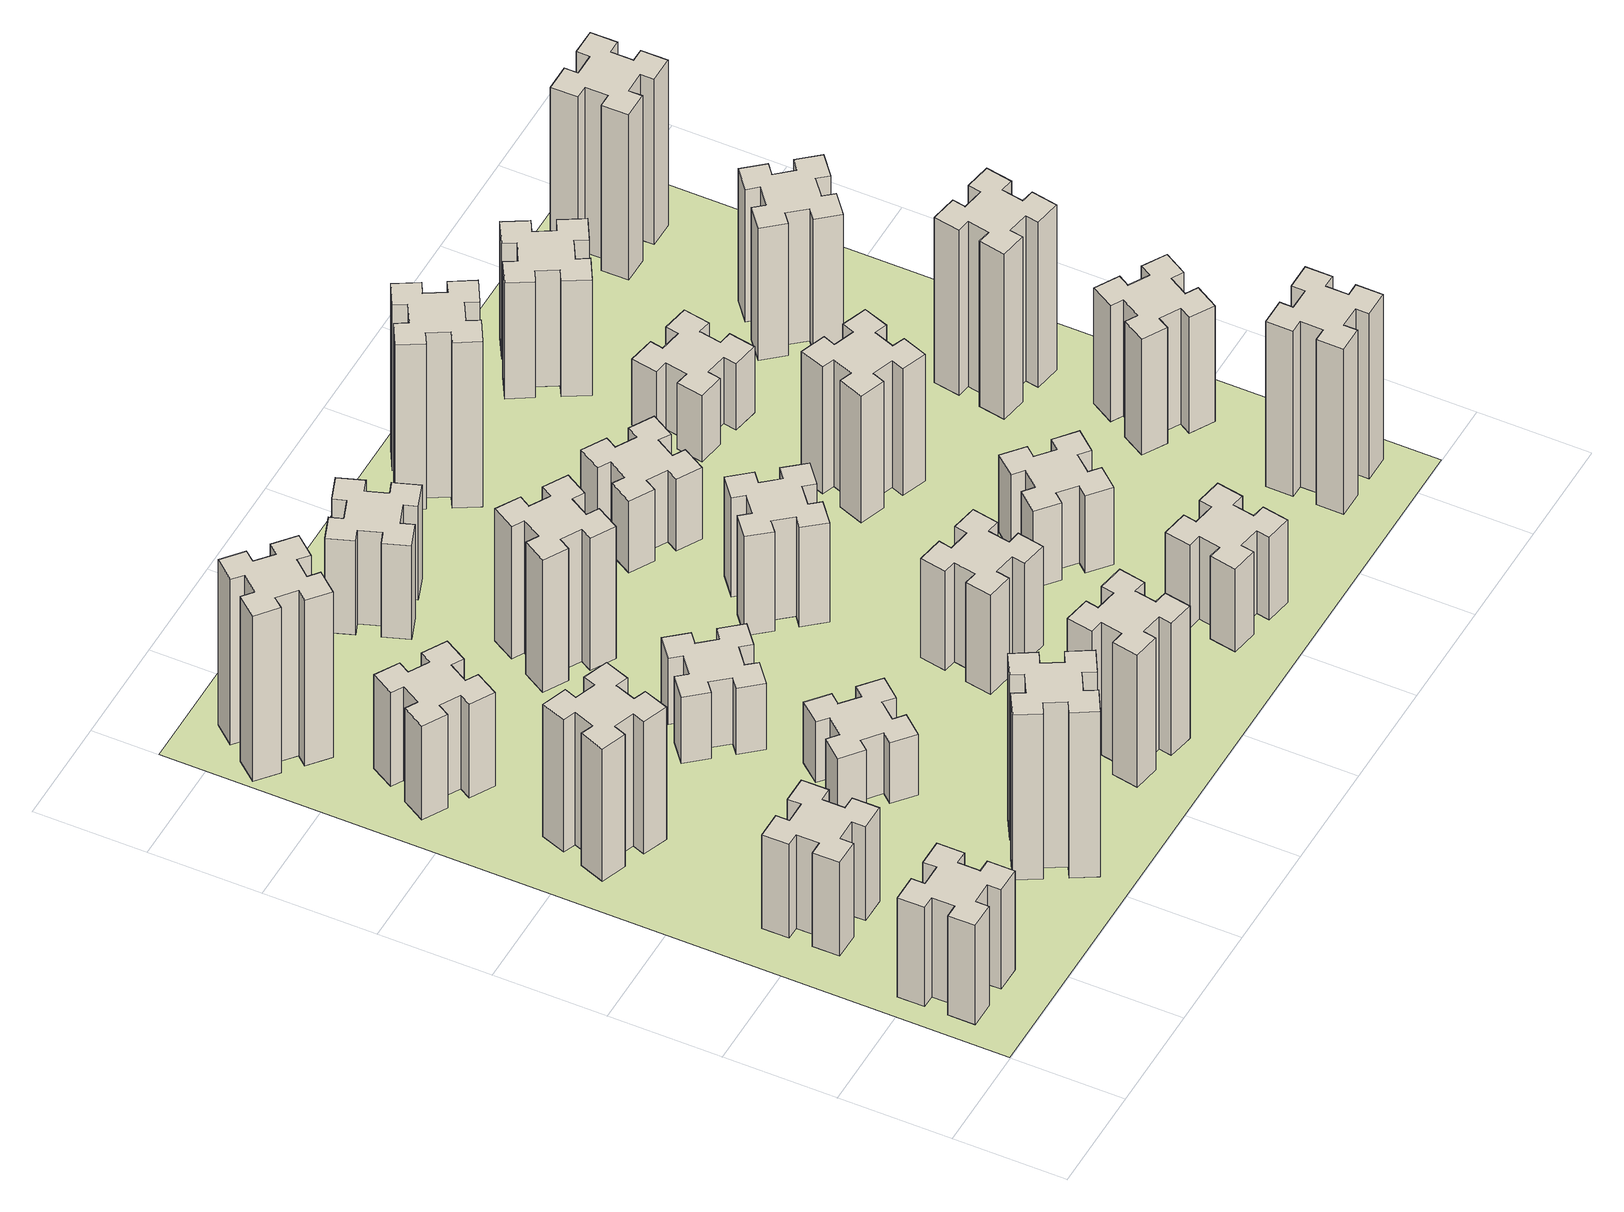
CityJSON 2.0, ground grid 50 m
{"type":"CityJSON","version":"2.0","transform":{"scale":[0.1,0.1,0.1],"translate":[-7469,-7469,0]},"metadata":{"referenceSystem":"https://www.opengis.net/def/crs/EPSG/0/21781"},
"CityObjects":{
"building1":{"type":"Building","attributes":{"class":"1000","function":"1000","usage":"1000","yearOfConstruction":2016,"roofType":"1000","measuredHeight":54,"storeysAboveGround":30,"storeysBelowGround":0},"geometry":[{"type":"Solid","lod":"1","boundaries":[[[[0,1,2,3,4,5,6,7,8,9,10,11,12,13,14,15,16,17,18,19]],[[17,16,20,21]],[[16,15,22,20]],[[15,14,23,22]],[[14,13,24,23]],[[13,12,25,24]],[[12,11,26,25]],[[11,10,27,26]],[[10,9,28,27]],[[9,8,29,28]],[[8,7,30,29]],[[7,6,31,30]],[[6,5,32,31]],[[5,4,33,32]],[[4,3,34,33]],[[3,2,35,34]],[[2,1,36,35]],[[1,0,37,36]],[[0,19,38,37]],[[19,18,39,38]],[[18,17,21,39]],[[24,25,26,27,28,29,30,31,32,33,34,35,36,37,38,39,21,20,22,23]]]]}]},
"building2":{"type":"Building","attributes":{"class":"1000","function":"1000","usage":"1000","yearOfConstruction":2016,"roofType":"1000","measuredHeight":51,"storeysAboveGround":30,"storeysBelowGround":0},"geometry":[{"type":"Solid","lod":"1","boundaries":[[[[40,41,42,43,44,45,46,47,48,49,50,51,52,53,54,55,56,57,58,59]],[[57,56,60,61]],[[56,55,62,60]],[[55,54,63,62]],[[54,53,64,63]],[[53,52,65,64]],[[52,51,66,65]],[[51,50,67,66]],[[50,49,68,67]],[[49,48,69,68]],[[48,47,70,69]],[[47,46,71,70]],[[46,45,72,71]],[[45,44,73,72]],[[44,43,74,73]],[[43,42,75,74]],[[42,41,76,75]],[[41,40,77,76]],[[40,59,78,77]],[[59,58,79,78]],[[58,57,61,79]],[[64,65,66,67,68,69,70,71,72,73,74,75,76,77,78,79,61,60,62,63]]]]}]},
"building3":{"type":"Building","attributes":{"class":"1000","function":"1000","usage":"1000","yearOfConstruction":2016,"roofType":"1000","measuredHeight":72,"storeysAboveGround":30,"storeysBelowGround":0},"geometry":[{"type":"Solid","lod":"1","boundaries":[[[[80,81,82,83,84,85,86,87,88,89,90,91,92,93,94,95,96,97,98,99]],[[97,96,100,101]],[[96,95,102,100]],[[95,94,103,102]],[[94,93,104,103]],[[93,92,105,104]],[[92,91,106,105]],[[91,90,107,106]],[[90,89,108,107]],[[89,88,109,108]],[[88,87,110,109]],[[87,86,111,110]],[[86,85,112,111]],[[85,84,113,112]],[[84,83,114,113]],[[83,82,115,114]],[[82,81,116,115]],[[81,80,117,116]],[[80,99,118,117]],[[99,98,119,118]],[[98,97,101,119]],[[104,105,106,107,108,109,110,111,112,113,114,115,116,117,118,119,101,100,102,103]]]]}]},
"building4":{"type":"Building","attributes":{"class":"1000","function":"1000","usage":"1000","yearOfConstruction":2016,"roofType":"1000","measuredHeight":51,"storeysAboveGround":30,"storeysBelowGround":0},"geometry":[{"type":"Solid","lod":"1","boundaries":[[[[120,121,122,123,124,125,126,127,128,129,130,131,132,133,134,135,136,137,138,139]],[[137,136,140,141]],[[136,135,142,140]],[[135,134,143,142]],[[134,133,144,143]],[[133,132,145,144]],[[132,131,146,145]],[[131,130,147,146]],[[130,129,148,147]],[[129,128,149,148]],[[128,127,150,149]],[[127,126,151,150]],[[126,125,152,151]],[[125,124,153,152]],[[124,123,154,153]],[[123,122,155,154]],[[122,121,156,155]],[[121,120,157,156]],[[120,139,158,157]],[[139,138,159,158]],[[138,137,141,159]],[[144,145,146,147,148,149,150,151,152,153,154,155,156,157,158,159,141,140,142,143]]]]}]},
"building5":{"type":"Building","attributes":{"class":"1000","function":"1000","usage":"1000","yearOfConstruction":2016,"roofType":"1000","measuredHeight":90,"storeysAboveGround":30,"storeysBelowGround":0},"geometry":[{"type":"Solid","lod":"1","boundaries":[[[[160,161,162,163,164,165,166,167,168,169,170,171,172,173,174,175,176,177,178,179]],[[177,176,180,181]],[[176,175,182,180]],[[175,174,183,182]],[[174,173,184,183]],[[173,172,185,184]],[[172,171,186,185]],[[171,170,187,186]],[[170,169,188,187]],[[169,168,189,188]],[[168,167,190,189]],[[167,166,191,190]],[[166,165,192,191]],[[165,164,193,192]],[[164,163,194,193]],[[163,162,195,194]],[[162,161,196,195]],[[161,160,197,196]],[[160,179,198,197]],[[179,178,199,198]],[[178,177,181,199]],[[184,185,186,187,188,189,190,191,192,193,194,195,196,197,198,199,181,180,182,183]]]]}]},
"building6":{"type":"Building","attributes":{"class":"1000","function":"1000","usage":"1000","yearOfConstruction":2016,"roofType":"1000","measuredHeight":90,"storeysAboveGround":30,"storeysBelowGround":0},"geometry":[{"type":"Solid","lod":"1","boundaries":[[[[200,201,202,203,204,205,206,207,208,209,210,211,212,213,214,215,216,217,218,219]],[[217,216,220,221]],[[216,215,222,220]],[[215,214,223,222]],[[214,213,224,223]],[[213,212,225,224]],[[212,211,226,225]],[[211,210,227,226]],[[210,209,228,227]],[[209,208,229,228]],[[208,207,230,229]],[[207,206,231,230]],[[206,205,232,231]],[[205,204,233,232]],[[204,203,234,233]],[[203,202,235,234]],[[202,201,236,235]],[[201,200,237,236]],[[200,219,238,237]],[[219,218,239,238]],[[218,217,221,239]],[[224,225,226,227,228,229,230,231,232,233,234,235,236,237,238,239,221,220,222,223]]]]}]},
"building7":{"type":"Building","attributes":{"class":"1000","function":"1000","usage":"1000","yearOfConstruction":2016,"roofType":"1000","measuredHeight":33,"storeysAboveGround":30,"storeysBelowGround":0},"geometry":[{"type":"Solid","lod":"1","boundaries":[[[[240,241,242,243,244,245,246,247,248,249,250,251,252,253,254,255,256,257,258,259]],[[257,256,260,261]],[[256,255,262,260]],[[255,254,263,262]],[[254,253,264,263]],[[253,252,265,264]],[[252,251,266,265]],[[251,250,267,266]],[[250,249,268,267]],[[249,248,269,268]],[[248,247,270,269]],[[247,246,271,270]],[[246,245,272,271]],[[245,244,273,272]],[[244,243,274,273]],[[243,242,275,274]],[[242,241,276,275]],[[241,240,277,276]],[[240,259,278,277]],[[259,258,279,278]],[[258,257,261,279]],[[264,265,266,267,268,269,270,271,272,273,274,275,276,277,278,279,261,260,262,263]]]]}]},
"building8":{"type":"Building","attributes":{"class":"1000","function":"1000","usage":"1000","yearOfConstruction":2016,"roofType":"1000","measuredHeight":36,"storeysAboveGround":30,"storeysBelowGround":0},"geometry":[{"type":"Solid","lod":"1","boundaries":[[[[280,281,282,283,284,285,286,287,288,289,290,291,292,293,294,295,296,297,298,299]],[[297,296,300,301]],[[296,295,302,300]],[[295,294,303,302]],[[294,293,304,303]],[[293,292,305,304]],[[292,291,306,305]],[[291,290,307,306]],[[290,289,308,307]],[[289,288,309,308]],[[288,287,310,309]],[[287,286,311,310]],[[286,285,312,311]],[[285,284,313,312]],[[284,283,314,313]],[[283,282,315,314]],[[282,281,316,315]],[[281,280,317,316]],[[280,299,318,317]],[[299,298,319,318]],[[298,297,301,319]],[[304,305,306,307,308,309,310,311,312,313,314,315,316,317,318,319,301,300,302,303]]]]}]},
"building9":{"type":"Building","attributes":{"class":"1000","function":"1000","usage":"1000","yearOfConstruction":2016,"roofType":"1000","measuredHeight":72,"storeysAboveGround":30,"storeysBelowGround":0},"geometry":[{"type":"Solid","lod":"1","boundaries":[[[[320,321,322,323,324,325,326,327,328,329,330,331,332,333,334,335,336,337,338,339]],[[337,336,340,341]],[[336,335,342,340]],[[335,334,343,342]],[[334,333,344,343]],[[333,332,345,344]],[[332,331,346,345]],[[331,330,347,346]],[[330,329,348,347]],[[329,328,349,348]],[[328,327,350,349]],[[327,326,351,350]],[[326,325,352,351]],[[325,324,353,352]],[[324,323,354,353]],[[323,322,355,354]],[[322,321,356,355]],[[321,320,357,356]],[[320,339,358,357]],[[339,338,359,358]],[[338,337,341,359]],[[344,345,346,347,348,349,350,351,352,353,354,355,356,357,358,359,341,340,342,343]]]]}]},
"building10":{"type":"Building","attributes":{"class":"1000","function":"1000","usage":"1000","yearOfConstruction":2016,"roofType":"1000","measuredHeight":72,"storeysAboveGround":30,"storeysBelowGround":0},"geometry":[{"type":"Solid","lod":"1","boundaries":[[[[360,361,362,363,364,365,366,367,368,369,370,371,372,373,374,375,376,377,378,379]],[[377,376,380,381]],[[376,375,382,380]],[[375,374,383,382]],[[374,373,384,383]],[[373,372,385,384]],[[372,371,386,385]],[[371,370,387,386]],[[370,369,388,387]],[[369,368,389,388]],[[368,367,390,389]],[[367,366,391,390]],[[366,365,392,391]],[[365,364,393,392]],[[364,363,394,393]],[[363,362,395,394]],[[362,361,396,395]],[[361,360,397,396]],[[360,379,398,397]],[[379,378,399,398]],[[378,377,381,399]],[[384,385,386,387,388,389,390,391,392,393,394,395,396,397,398,399,381,380,382,383]]]]}]},
"building11":{"type":"Building","attributes":{"class":"1000","function":"1000","usage":"1000","yearOfConstruction":2016,"roofType":"1000","measuredHeight":51,"storeysAboveGround":30,"storeysBelowGround":0},"geometry":[{"type":"Solid","lod":"1","boundaries":[[[[400,401,402,403,404,405,406,407,408,409,410,411,412,413,414,415,416,417,418,419]],[[417,416,420,421]],[[416,415,422,420]],[[415,414,423,422]],[[414,413,424,423]],[[413,412,425,424]],[[412,411,426,425]],[[411,410,427,426]],[[410,409,428,427]],[[409,408,429,428]],[[408,407,430,429]],[[407,406,431,430]],[[406,405,432,431]],[[405,404,433,432]],[[404,403,434,433]],[[403,402,435,434]],[[402,401,436,435]],[[401,400,437,436]],[[400,419,438,437]],[[419,418,439,438]],[[418,417,421,439]],[[424,425,426,427,428,429,430,431,432,433,434,435,436,437,438,439,421,420,422,423]]]]}]},
"building12":{"type":"Building","attributes":{"class":"1000","function":"1000","usage":"1000","yearOfConstruction":2016,"roofType":"1000","measuredHeight":54,"storeysAboveGround":30,"storeysBelowGround":0},"geometry":[{"type":"Solid","lod":"1","boundaries":[[[[440,441,442,443,444,445,446,447,448,449,450,451,452,453,454,455,456,457,458,459]],[[457,456,460,461]],[[456,455,462,460]],[[455,454,463,462]],[[454,453,464,463]],[[453,452,465,464]],[[452,451,466,465]],[[451,450,467,466]],[[450,449,468,467]],[[449,448,469,468]],[[448,447,470,469]],[[447,446,471,470]],[[446,445,472,471]],[[445,444,473,472]],[[444,443,474,473]],[[443,442,475,474]],[[442,441,476,475]],[[441,440,477,476]],[[440,459,478,477]],[[459,458,479,478]],[[458,457,461,479]],[[464,465,466,467,468,469,470,471,472,473,474,475,476,477,478,479,461,460,462,463]]]]}]},
"building13":{"type":"Building","attributes":{"class":"1000","function":"1000","usage":"1000","yearOfConstruction":2016,"roofType":"1000","measuredHeight":54,"storeysAboveGround":30,"storeysBelowGround":0},"geometry":[{"type":"Solid","lod":"1","boundaries":[[[[480,481,482,483,484,485,486,487,488,489,490,491,492,493,494,495,496,497,498,499]],[[497,496,500,501]],[[496,495,502,500]],[[495,494,503,502]],[[494,493,504,503]],[[493,492,505,504]],[[492,491,506,505]],[[491,490,507,506]],[[490,489,508,507]],[[489,488,509,508]],[[488,487,510,509]],[[487,486,511,510]],[[486,485,512,511]],[[485,484,513,512]],[[484,483,514,513]],[[483,482,515,514]],[[482,481,516,515]],[[481,480,517,516]],[[480,499,518,517]],[[499,498,519,518]],[[498,497,501,519]],[[504,505,506,507,508,509,510,511,512,513,514,515,516,517,518,519,501,500,502,503]]]]}]},
"building14":{"type":"Building","attributes":{"class":"1000","function":"1000","usage":"1000","yearOfConstruction":2016,"roofType":"1000","measuredHeight":45,"storeysAboveGround":30,"storeysBelowGround":0},"geometry":[{"type":"Solid","lod":"1","boundaries":[[[[520,521,522,523,524,525,526,527,528,529,530,531,532,533,534,535,536,537,538,539]],[[537,536,540,541]],[[536,535,542,540]],[[535,534,543,542]],[[534,533,544,543]],[[533,532,545,544]],[[532,531,546,545]],[[531,530,547,546]],[[530,529,548,547]],[[529,528,549,548]],[[528,527,550,549]],[[527,526,551,550]],[[526,525,552,551]],[[525,524,553,552]],[[524,523,554,553]],[[523,522,555,554]],[[522,521,556,555]],[[521,520,557,556]],[[520,539,558,557]],[[539,538,559,558]],[[538,537,541,559]],[[544,545,546,547,548,549,550,551,552,553,554,555,556,557,558,559,541,540,542,543]]]]}]},
"building15":{"type":"Building","attributes":{"class":"1000","function":"1000","usage":"1000","yearOfConstruction":2016,"roofType":"1000","measuredHeight":39,"storeysAboveGround":30,"storeysBelowGround":0},"geometry":[{"type":"Solid","lod":"1","boundaries":[[[[560,561,562,563,564,565,566,567,568,569,570,571,572,573,574,575,576,577,578,579]],[[577,576,580,581]],[[576,575,582,580]],[[575,574,583,582]],[[574,573,584,583]],[[573,572,585,584]],[[572,571,586,585]],[[571,570,587,586]],[[570,569,588,587]],[[569,568,589,588]],[[568,567,590,589]],[[567,566,591,590]],[[566,565,592,591]],[[565,564,593,592]],[[564,563,594,593]],[[563,562,595,594]],[[562,561,596,595]],[[561,560,597,596]],[[560,579,598,597]],[[579,578,599,598]],[[578,577,581,599]],[[584,585,586,587,588,589,590,591,592,593,594,595,596,597,598,599,581,580,582,583]]]]}]},
"building16":{"type":"Building","attributes":{"class":"1000","function":"1000","usage":"1000","yearOfConstruction":2016,"roofType":"1000","measuredHeight":90,"storeysAboveGround":30,"storeysBelowGround":0},"geometry":[{"type":"Solid","lod":"1","boundaries":[[[[600,601,602,603,604,605,606,607,608,609,610,611,612,613,614,615,616,617,618,619]],[[617,616,620,621]],[[616,615,622,620]],[[615,614,623,622]],[[614,613,624,623]],[[613,612,625,624]],[[612,611,626,625]],[[611,610,627,626]],[[610,609,628,627]],[[609,608,629,628]],[[608,607,630,629]],[[607,606,631,630]],[[606,605,632,631]],[[605,604,633,632]],[[604,603,634,633]],[[603,602,635,634]],[[602,601,636,635]],[[601,600,637,636]],[[600,619,638,637]],[[619,618,639,638]],[[618,617,621,639]],[[624,625,626,627,628,629,630,631,632,633,634,635,636,637,638,639,621,620,622,623]]]]}]},
"building17":{"type":"Building","attributes":{"class":"1000","function":"1000","usage":"1000","yearOfConstruction":2016,"roofType":"1000","measuredHeight":42,"storeysAboveGround":30,"storeysBelowGround":0},"geometry":[{"type":"Solid","lod":"1","boundaries":[[[[640,641,642,643,644,645,646,647,648,649,650,651,652,653,654,655,656,657,658,659]],[[657,656,660,661]],[[656,655,662,660]],[[655,654,663,662]],[[654,653,664,663]],[[653,652,665,664]],[[652,651,666,665]],[[651,650,667,666]],[[650,649,668,667]],[[649,648,669,668]],[[648,647,670,669]],[[647,646,671,670]],[[646,645,672,671]],[[645,644,673,672]],[[644,643,674,673]],[[643,642,675,674]],[[642,641,676,675]],[[641,640,677,676]],[[640,659,678,677]],[[659,658,679,678]],[[658,657,661,679]],[[664,665,666,667,668,669,670,671,672,673,674,675,676,677,678,679,661,660,662,663]]]]}]},
"building18":{"type":"Building","attributes":{"class":"1000","function":"1000","usage":"1000","yearOfConstruction":2016,"roofType":"1000","measuredHeight":69,"storeysAboveGround":30,"storeysBelowGround":0},"geometry":[{"type":"Solid","lod":"1","boundaries":[[[[680,681,682,683,684,685,686,687,688,689,690,691,692,693,694,695,696,697,698,699]],[[697,696,700,701]],[[696,695,702,700]],[[695,694,703,702]],[[694,693,704,703]],[[693,692,705,704]],[[692,691,706,705]],[[691,690,707,706]],[[690,689,708,707]],[[689,688,709,708]],[[688,687,710,709]],[[687,686,711,710]],[[686,685,712,711]],[[685,684,713,712]],[[684,683,714,713]],[[683,682,715,714]],[[682,681,716,715]],[[681,680,717,716]],[[680,699,718,717]],[[699,698,719,718]],[[698,697,701,719]],[[704,705,706,707,708,709,710,711,712,713,714,715,716,717,718,719,701,700,702,703]]]]}]},
"building19":{"type":"Building","attributes":{"class":"1000","function":"1000","usage":"1000","yearOfConstruction":2016,"roofType":"1000","measuredHeight":36,"storeysAboveGround":30,"storeysBelowGround":0},"geometry":[{"type":"Solid","lod":"1","boundaries":[[[[720,721,722,723,724,725,726,727,728,729,730,731,732,733,734,735,736,737,738,739]],[[737,736,740,741]],[[736,735,742,740]],[[735,734,743,742]],[[734,733,744,743]],[[733,732,745,744]],[[732,731,746,745]],[[731,730,747,746]],[[730,729,748,747]],[[729,728,749,748]],[[728,727,750,749]],[[727,726,751,750]],[[726,725,752,751]],[[725,724,753,752]],[[724,723,754,753]],[[723,722,755,754]],[[722,721,756,755]],[[721,720,757,756]],[[720,739,758,757]],[[739,738,759,758]],[[738,737,741,759]],[[744,745,746,747,748,749,750,751,752,753,754,755,756,757,758,759,741,740,742,743]]]]}]},
"building20":{"type":"Building","attributes":{"class":"1000","function":"1000","usage":"1000","yearOfConstruction":2016,"roofType":"1000","measuredHeight":90,"storeysAboveGround":30,"storeysBelowGround":0},"geometry":[{"type":"Solid","lod":"1","boundaries":[[[[760,761,762,763,764,765,766,767,768,769,770,771,772,773,774,775,776,777,778,779]],[[777,776,780,781]],[[776,775,782,780]],[[775,774,783,782]],[[774,773,784,783]],[[773,772,785,784]],[[772,771,786,785]],[[771,770,787,786]],[[770,769,788,787]],[[769,768,789,788]],[[768,767,790,789]],[[767,766,791,790]],[[766,765,792,791]],[[765,764,793,792]],[[764,763,794,793]],[[763,762,795,794]],[[762,761,796,795]],[[761,760,797,796]],[[760,779,798,797]],[[779,778,799,798]],[[778,777,781,799]],[[784,785,786,787,788,789,790,791,792,793,794,795,796,797,798,799,781,780,782,783]]]]}]},
"building21":{"type":"Building","attributes":{"class":"1000","function":"1000","usage":"1000","yearOfConstruction":2016,"roofType":"1000","measuredHeight":63,"storeysAboveGround":30,"storeysBelowGround":0},"geometry":[{"type":"Solid","lod":"1","boundaries":[[[[800,801,802,803,804,805,806,807,808,809,810,811,812,813,814,815,816,817,818,819]],[[817,816,820,821]],[[816,815,822,820]],[[815,814,823,822]],[[814,813,824,823]],[[813,812,825,824]],[[812,811,826,825]],[[811,810,827,826]],[[810,809,828,827]],[[809,808,829,828]],[[808,807,830,829]],[[807,806,831,830]],[[806,805,832,831]],[[805,804,833,832]],[[804,803,834,833]],[[803,802,835,834]],[[802,801,836,835]],[[801,800,837,836]],[[800,819,838,837]],[[819,818,839,838]],[[818,817,821,839]],[[824,825,826,827,828,829,830,831,832,833,834,835,836,837,838,839,821,820,822,823]]]]}]},
"building22":{"type":"Building","attributes":{"class":"1000","function":"1000","usage":"1000","yearOfConstruction":2016,"roofType":"1000","measuredHeight":63,"storeysAboveGround":30,"storeysBelowGround":0},"geometry":[{"type":"Solid","lod":"1","boundaries":[[[[840,841,842,843,844,845,846,847,848,849,850,851,852,853,854,855,856,857,858,859]],[[857,856,860,861]],[[856,855,862,860]],[[855,854,863,862]],[[854,853,864,863]],[[853,852,865,864]],[[852,851,866,865]],[[851,850,867,866]],[[850,849,868,867]],[[849,848,869,868]],[[848,847,870,869]],[[847,846,871,870]],[[846,845,872,871]],[[845,844,873,872]],[[844,843,874,873]],[[843,842,875,874]],[[842,841,876,875]],[[841,840,877,876]],[[840,859,878,877]],[[859,858,879,878]],[[858,857,861,879]],[[864,865,866,867,868,869,870,871,872,873,874,875,876,877,878,879,861,860,862,863]]]]}]},
"building23":{"type":"Building","attributes":{"class":"1000","function":"1000","usage":"1000","yearOfConstruction":2016,"roofType":"1000","measuredHeight":90,"storeysAboveGround":30,"storeysBelowGround":0},"geometry":[{"type":"Solid","lod":"1","boundaries":[[[[880,881,882,883,884,885,886,887,888,889,890,891,892,893,894,895,896,897,898,899]],[[897,896,900,901]],[[896,895,902,900]],[[895,894,903,902]],[[894,893,904,903]],[[893,892,905,904]],[[892,891,906,905]],[[891,890,907,906]],[[890,889,908,907]],[[889,888,909,908]],[[888,887,910,909]],[[887,886,911,910]],[[886,885,912,911]],[[885,884,913,912]],[[884,883,914,913]],[[883,882,915,914]],[[882,881,916,915]],[[881,880,917,916]],[[880,899,918,917]],[[899,898,919,918]],[[898,897,901,919]],[[904,905,906,907,908,909,910,911,912,913,914,915,916,917,918,919,901,900,902,903]]]]}]},
"building24":{"type":"Building","attributes":{"class":"1000","function":"1000","usage":"1000","yearOfConstruction":2016,"roofType":"1000","measuredHeight":72,"storeysAboveGround":30,"storeysBelowGround":0},"geometry":[{"type":"Solid","lod":"1","boundaries":[[[[920,921,922,923,924,925,926,927,928,929,930,931,932,933,934,935,936,937,938,939]],[[937,936,940,941]],[[936,935,942,940]],[[935,934,943,942]],[[934,933,944,943]],[[933,932,945,944]],[[932,931,946,945]],[[931,930,947,946]],[[930,929,948,947]],[[929,928,949,948]],[[928,927,950,949]],[[927,926,951,950]],[[926,925,952,951]],[[925,924,953,952]],[[924,923,954,953]],[[923,922,955,954]],[[922,921,956,955]],[[921,920,957,956]],[[920,939,958,957]],[[939,938,959,958]],[[938,937,941,959]],[[944,945,946,947,948,949,950,951,952,953,954,955,956,957,958,959,941,940,942,943]]]]}]},
"building25":{"type":"Building","attributes":{"class":"1000","function":"1000","usage":"1000","yearOfConstruction":2016,"roofType":"1000","measuredHeight":90,"storeysAboveGround":30,"storeysBelowGround":0},"geometry":[{"type":"Solid","lod":"1","boundaries":[[[[960,961,962,963,964,965,966,967,968,969,970,971,972,973,974,975,976,977,978,979]],[[977,976,980,981]],[[976,975,982,980]],[[975,974,983,982]],[[974,973,984,983]],[[973,972,985,984]],[[972,971,986,985]],[[971,970,987,986]],[[970,969,988,987]],[[969,968,989,988]],[[968,967,990,989]],[[967,966,991,990]],[[966,965,992,991]],[[965,964,993,992]],[[964,963,994,993]],[[963,962,995,994]],[[962,961,996,995]],[[961,960,997,996]],[[960,979,998,997]],[[979,978,999,998]],[[978,977,981,999]],[[984,985,986,987,988,989,990,991,992,993,994,995,996,997,998,999,981,980,982,983]]]]}]},
"landuse1":{"type":"LandUse","attributes":{"name":"plot1","function":"1010"},"geometry":[{"type":"MultiSurface","lod":"1","boundaries":[[[1000,1001,1002,1003]]]}]}
},
"vertices":[
[165,425,0],[165,325,0],[105,325,0],[105,205,0],[225,205,0],[225,265,0],[325,265,0],[325,205,0],[445,205,0],[445,325,0],[385,325,0],[385,425,0],[445,425,0],[445,545,0],[325,545,0],[325,485,0],[225,485,0],[225,545,0],[105,545,0],[105,425,0],[225,485,540],[225,545,540],[325,485,540],[325,545,540],[445,545,540],[445,425,540],[385,425,540],[385,325,540],[445,325,540],[445,205,540],[325,205,540],[325,265,540],[225,265,540],[225,205,540],[105,205,540],[105,325,540],[165,325,540],[165,425,540],[105,425,540],[105,545,540],
[265,1065,0],[265,965,0],[205,965,0],[205,845,0],[325,845,0],[325,905,0],[425,905,0],[425,845,0],[545,845,0],[545,965,0],[485,965,0],[485,1065,0],[545,1065,0],[545,1185,0],[425,1185,0],[425,1125,0],[325,1125,0],[325,1185,0],[205,1185,0],[205,1065,0],[325,1125,510],[325,1185,510],[425,1125,510],[425,1185,510],[545,1185,510],[545,1065,510],[485,1065,510],[485,965,510],[545,965,510],[545,845,510],[425,845,510],[425,905,510],[325,905,510],[325,845,510],[205,845,510],[205,965,510],[265,965,510],[265,1065,510],[205,1065,510],[205,1185,510],
[291,1869,0],[385,1835,0],[364,1779,0],[477,1737,0],[518,1850,0],[462,1871,0],[496,1965,0],[552,1944,0],[593,2057,0],[480,2098,0],[460,2042,0],[366,2076,0],[387,2132,0],[274,2173,0],[233,2060,0],[289,2040,0],[255,1946,0],[199,1967,0],[157,1854,0],[270,1813,0],[255,1946,720],[199,1967,720],[289,2040,720],[233,2060,720],[274,2173,720],[387,2132,720],[366,2076,720],[460,2042,720],[480,2098,720],[593,2057,720],[552,1944,720],[496,1965,720],[462,1871,720],[518,1850,720],[477,1737,720],[364,1779,720],[385,1835,720],[291,1869,720],[270,1813,720],[157,1854,720],
[446,2597,0],[496,2684,0],[548,2654,0],[608,2758,0],[504,2818,0],[474,2766,0],[387,2816,0],[417,2868,0],[313,2928,0],[253,2824,0],[305,2794,0],[255,2707,0],[203,2737,0],[143,2633,0],[247,2573,0],[277,2625,0],[364,2575,0],[334,2523,0],[438,2463,0],[498,2567,0],[364,2575,510],[334,2523,510],[277,2625,510],[247,2573,510],[143,2633,510],[203,2737,510],[255,2707,510],[305,2794,510],[253,2824,510],[313,2928,510],[417,2868,510],[387,2816,510],[474,2766,510],[504,2818,510],[608,2758,510],[548,2654,510],[496,2684,510],[446,2597,510],[498,2567,510],[438,2463,510],
[1127,255,0],[1214,305,0],[1244,253,0],[1348,313,0],[1288,417,0],[1236,387,0],[1186,474,0],[1238,504,0],[1178,608,0],[1074,548,0],[1104,496,0],[1017,446,0],[987,498,0],[883,438,0],[943,334,0],[995,364,0],[1045,277,0],[993,247,0],[1053,143,0],[1157,203,0],[1045,277,900],[993,247,900],[995,364,900],[943,334,900],[883,438,900],[987,498,900],[1017,446,900],[1104,496,900],[1074,548,900],[1178,608,900],[1238,504,900],[1186,474,900],[1236,387,900],[1288,417,900],[1348,313,900],[1244,253,900],[1214,305,900],[1127,255,900],[1157,203,900],[1053,143,900],
[384,3387,0],[308,3452,0],[346,3498,0],[254,3575,0],[177,3483,0],[223,3444,0],[159,3368,0],[113,3406,0],[36,3314,0],[128,3237,0],[166,3283,0],[243,3219,0],[204,3173,0],[296,3096,0],[373,3188,0],[327,3226,0],[392,3303,0],[438,3264,0],[515,3356,0],[423,3433,0],[392,3303,900],[438,3264,900],[327,3226,900],[373,3188,900],[296,3096,900],[204,3173,900],[243,3219,900],[166,3283,900],[128,3237,900],[36,3314,900],[113,3406,900],[159,3368,900],[223,3444,900],[177,3483,900],[254,3575,900],[346,3498,900],[308,3452,900],[384,3387,900],[423,3433,900],[515,3356,900],
[1224,1267,0],[1148,1332,0],[1186,1378,0],[1094,1455,0],[1017,1363,0],[1063,1324,0],[999,1248,0],[953,1286,0],[876,1194,0],[968,1117,0],[1006,1163,0],[1083,1099,0],[1044,1053,0],[1136,976,0],[1213,1068,0],[1167,1106,0],[1232,1183,0],[1278,1144,0],[1355,1236,0],[1263,1313,0],[1232,1183,330],[1278,1144,330],[1167,1106,330],[1213,1068,330],[1136,976,330],[1044,1053,330],[1083,1099,330],[1006,1163,330],[968,1117,330],[876,1194,330],[953,1286,330],[999,1248,330],[1063,1324,330],[1017,1363,330],[1094,1455,330],[1186,1378,330],[1148,1332,330],[1224,1267,330],[1263,1313,330],[1355,1236,330],
[1083,1972,0],[1006,1907,0],[968,1953,0],[876,1876,0],[953,1784,0],[999,1823,0],[1063,1746,0],[1017,1708,0],[1094,1616,0],[1186,1693,0],[1148,1739,0],[1224,1803,0],[1263,1757,0],[1355,1834,0],[1278,1926,0],[1232,1888,0],[1167,1964,0],[1213,2003,0],[1136,2095,0],[1044,2018,0],[1167,1964,360],[1213,2003,360],[1232,1888,360],[1278,1926,360],[1355,1834,360],[1263,1757,360],[1224,1803,360],[1148,1739,360],[1186,1693,360],[1094,1616,360],[1017,1708,360],[1063,1746,360],[999,1823,360],[953,1784,360],[876,1876,360],[968,1953,360],[1006,1907,360],[1083,1972,360],[1044,2018,360],[1136,2095,360],
[1855,307,0],[1872,405,0],[1931,395,0],[1952,513,0],[1834,534,0],[1824,475,0],[1725,492,0],[1736,551,0],[1617,572,0],[1597,454,0],[1656,444,0],[1638,345,0],[1579,356,0],[1558,237,0],[1677,217,0],[1687,276,0],[1785,258,0],[1775,199,0],[1893,178,0],[1914,297,0],[1785,258,720],[1775,199,720],[1687,276,720],[1677,217,720],[1558,237,720],[1579,356,720],[1638,345,720],[1656,444,720],[1597,454,720],[1617,572,720],[1736,551,720],[1725,492,720],[1824,475,720],[1834,534,720],[1952,513,720],[1931,395,720],[1872,405,720],[1855,307,720],[1914,297,720],[1893,178,720],
[1314,2666,0],[1227,2716,0],[1257,2768,0],[1153,2828,0],[1093,2724,0],[1145,2694,0],[1095,2607,0],[1043,2637,0],[983,2533,0],[1087,2473,0],[1117,2525,0],[1204,2475,0],[1174,2423,0],[1278,2363,0],[1338,2467,0],[1286,2497,0],[1336,2584,0],[1388,2554,0],[1448,2658,0],[1344,2718,0],[1336,2584,720],[1388,2554,720],[1286,2497,720],[1338,2467,720],[1278,2363,720],[1174,2423,720],[1204,2475,720],[1117,2525,720],[1087,2473,720],[983,2533,720],[1043,2637,720],[1095,2607,720],[1145,2694,720],[1093,2724,720],[1153,2828,720],[1257,2768,720],[1227,2716,720],[1314,2666,720],[1344,2718,720],[1448,2658,720],
[1125,3456,0],[1031,3422,0],[1010,3478,0],[897,3437,0],[939,3324,0],[995,3345,0],[1029,3251,0],[973,3230,0],[1014,3117,0],[1127,3159,0],[1106,3215,0],[1200,3249,0],[1220,3193,0],[1333,3234,0],[1292,3347,0],[1236,3326,0],[1202,3420,0],[1258,3440,0],[1217,3553,0],[1104,3512,0],[1202,3420,510],[1258,3440,510],[1236,3326,510],[1292,3347,510],[1333,3234,510],[1220,3193,510],[1200,3249,510],[1106,3215,510],[1127,3159,510],[1014,3117,510],[973,3230,510],[1029,3251,510],[995,3345,510],[939,3324,510],[897,3437,510],[1010,3478,510],[1031,3422,510],[1125,3456,510],[1104,3512,510],[1217,3553,510],
[2055,1047,0],[2072,1145,0],[2131,1135,0],[2152,1253,0],[2034,1274,0],[2024,1215,0],[1925,1232,0],[1936,1291,0],[1817,1312,0],[1797,1194,0],[1856,1184,0],[1838,1085,0],[1779,1096,0],[1758,977,0],[1877,957,0],[1887,1016,0],[1985,998,0],[1975,939,0],[2093,918,0],[2114,1037,0],[1985,998,540],[1975,939,540],[1887,1016,540],[1877,957,540],[1758,977,540],[1779,1096,540],[1838,1085,540],[1856,1184,540],[1797,1194,540],[1817,1312,540],[1936,1291,540],[1925,1232,540],[2024,1215,540],[2034,1274,540],[2152,1253,540],[2131,1135,540],[2072,1145,540],[2055,1047,540],[2114,1037,540],[2093,918,540],
[1972,1988,0],[1907,2064,0],[1953,2103,0],[1876,2195,0],[1784,2118,0],[1823,2072,0],[1746,2007,0],[1708,2053,0],[1616,1976,0],[1693,1884,0],[1739,1923,0],[1803,1846,0],[1757,1808,0],[1834,1716,0],[1926,1793,0],[1888,1839,0],[1964,1903,0],[2003,1857,0],[2095,1934,0],[2018,2026,0],[1964,1903,540],[2003,1857,540],[1888,1839,540],[1926,1793,540],[1834,1716,540],[1757,1808,540],[1803,1846,540],[1739,1923,540],[1693,1884,540],[1616,1976,540],[1708,2053,540],[1746,2007,540],[1823,2072,540],[1784,2118,540],[1876,2195,540],[1953,2103,540],[1907,2064,540],[1972,1988,540],[2018,2026,540],[2095,1934,540],
[2496,444,0],[2478,345,0],[2419,356,0],[2398,237,0],[2517,217,0],[2527,276,0],[2625,258,0],[2615,199,0],[2733,178,0],[2754,297,0],[2695,307,0],[2712,405,0],[2771,395,0],[2792,513,0],[2674,534,0],[2664,475,0],[2565,492,0],[2576,551,0],[2457,572,0],[2437,454,0],[2565,492,450],[2576,551,450],[2664,475,450],[2674,534,450],[2792,513,450],[2771,395,450],[2712,405,450],[2695,307,450],[2754,297,450],[2733,178,450],[2615,199,450],[2625,258,450],[2527,276,450],[2517,217,450],[2398,237,450],[2419,356,450],[2478,345,450],[2496,444,450],[2437,454,450],[2457,572,450],
[2026,2497,0],[2076,2584,0],[2128,2554,0],[2188,2658,0],[2084,2718,0],[2054,2666,0],[1967,2716,0],[1997,2768,0],[1893,2828,0],[1833,2724,0],[1885,2694,0],[1835,2607,0],[1783,2637,0],[1723,2533,0],[1827,2473,0],[1857,2525,0],[1944,2475,0],[1914,2423,0],[2018,2363,0],[2078,2467,0],[1944,2475,390],[1914,2423,390],[1857,2525,390],[1827,2473,390],[1723,2533,390],[1783,2637,390],[1835,2607,390],[1885,2694,390],[1833,2724,390],[1893,2828,390],[1997,2768,390],[1967,2716,390],[2054,2666,390],[2084,2718,390],[2188,2658,390],[2128,2554,390],[2076,2584,390],[2026,2497,390],[2078,2467,390],[2018,2363,390],
[1844,3556,0],[1757,3506,0],[1727,3558,0],[1623,3498,0],[1683,3394,0],[1735,3424,0],[1785,3337,0],[1733,3307,0],[1793,3203,0],[1897,3263,0],[1867,3315,0],[1954,3365,0],[1984,3313,0],[2088,3373,0],[2028,3477,0],[1976,3447,0],[1926,3534,0],[1978,3564,0],[1918,3668,0],[1814,3608,0],[1926,3534,900],[1978,3564,900],[1976,3447,900],[2028,3477,900],[2088,3373,900],[1984,3313,900],[1954,3365,900],[1867,3315,900],[1897,3263,900],[1793,3203,900],[1733,3307,900],[1785,3337,900],[1735,3424,900],[1683,3394,900],[1623,3498,900],[1727,3558,900],[1757,3506,900],[1844,3556,900],[1814,3608,900],[1918,3668,900],
[2647,1006,0],[2712,1083,0],[2758,1044,0],[2835,1136,0],[2743,1213,0],[2704,1167,0],[2628,1232,0],[2666,1278,0],[2574,1355,0],[2497,1263,0],[2543,1224,0],[2479,1148,0],[2433,1186,0],[2356,1094,0],[2448,1017,0],[2486,1063,0],[2563,999,0],[2524,953,0],[2616,876,0],[2693,968,0],[2563,999,420],[2524,953,420],[2486,1063,420],[2448,1017,420],[2356,1094,420],[2433,1186,420],[2479,1148,420],[2543,1224,420],[2497,1263,420],[2574,1355,420],[2666,1278,420],[2628,1232,420],[2704,1167,420],[2743,1213,420],[2835,1136,420],[2758,1044,420],[2712,1083,420],[2647,1006,420],[2693,968,420],[2616,876,420],
[2682,1871,0],[2716,1965,0],[2772,1944,0],[2813,2057,0],[2700,2098,0],[2680,2042,0],[2586,2076,0],[2607,2132,0],[2494,2173,0],[2453,2060,0],[2509,2040,0],[2475,1946,0],[2419,1967,0],[2377,1854,0],[2490,1813,0],[2511,1869,0],[2605,1835,0],[2584,1779,0],[2697,1737,0],[2738,1850,0],[2605,1835,690],[2584,1779,690],[2511,1869,690],[2490,1813,690],[2377,1854,690],[2419,1967,690],[2475,1946,690],[2509,2040,690],[2453,2060,690],[2494,2173,690],[2607,2132,690],[2586,2076,690],[2680,2042,690],[2700,2098,690],[2813,2057,690],[2772,1944,690],[2716,1965,690],[2682,1871,690],[2738,1850,690],[2697,1737,690],
[2664,2795,0],[2565,2812,0],[2576,2871,0],[2457,2892,0],[2437,2774,0],[2496,2764,0],[2478,2665,0],[2419,2676,0],[2398,2557,0],[2517,2537,0],[2527,2596,0],[2625,2578,0],[2615,2519,0],[2733,2498,0],[2754,2617,0],[2695,2627,0],[2712,2725,0],[2771,2715,0],[2792,2833,0],[2674,2854,0],[2712,2725,360],[2771,2715,360],[2695,2627,360],[2754,2617,360],[2733,2498,360],[2615,2519,360],[2625,2578,360],[2527,2596,360],[2517,2537,360],[2398,2557,360],[2419,2676,360],[2478,2665,360],[2496,2764,360],[2437,2774,360],[2457,2892,360],[2576,2871,360],[2565,2812,360],[2664,2795,360],[2674,2854,360],[2792,2833,360],
[3325,425,0],[3325,325,0],[3265,325,0],[3265,205,0],[3385,205,0],[3385,265,0],[3485,265,0],[3485,205,0],[3605,205,0],[3605,325,0],[3545,325,0],[3545,425,0],[3605,425,0],[3605,545,0],[3485,545,0],[3485,485,0],[3385,485,0],[3385,545,0],[3265,545,0],[3265,425,0],[3385,485,900],[3385,545,900],[3485,485,900],[3485,545,900],[3605,545,900],[3605,425,900],[3545,425,900],[3545,325,900],[3605,325,900],[3605,205,900],[3485,205,900],[3485,265,900],[3385,265,900],[3385,205,900],[3265,205,900],[3265,325,900],[3325,325,900],[3325,425,900],[3265,425,900],[3265,545,900],
[2716,3347,0],[2666,3434,0],[2718,3464,0],[2658,3568,0],[2554,3508,0],[2584,3456,0],[2497,3406,0],[2467,3458,0],[2363,3398,0],[2423,3294,0],[2475,3324,0],[2525,3237,0],[2473,3207,0],[2533,3103,0],[2637,3163,0],[2607,3215,0],[2694,3265,0],[2724,3213,0],[2828,3273,0],[2768,3377,0],[2694,3265,630],[2724,3213,630],[2607,3215,630],[2637,3163,630],[2533,3103,630],[2473,3207,630],[2525,3237,630],[2475,3324,630],[2423,3294,630],[2363,3398,630],[2467,3458,630],[2497,3406,630],[2584,3456,630],[2554,3508,630],[2658,3568,630],[2718,3464,630],[2666,3434,630],[2716,3347,630],[2768,3377,630],[2828,3273,630],
[3506,1017,0],[3556,1104,0],[3608,1074,0],[3668,1178,0],[3564,1238,0],[3534,1186,0],[3447,1236,0],[3477,1288,0],[3373,1348,0],[3313,1244,0],[3365,1214,0],[3315,1127,0],[3263,1157,0],[3203,1053,0],[3307,993,0],[3337,1045,0],[3424,995,0],[3394,943,0],[3498,883,0],[3558,987,0],[3424,995,630],[3394,943,630],[3337,1045,630],[3307,993,630],[3203,1053,630],[3263,1157,630],[3315,1127,630],[3365,1214,630],[3313,1244,630],[3373,1348,630],[3477,1288,630],[3447,1236,630],[3534,1186,630],[3564,1238,630],[3668,1178,630],[3608,1074,630],[3556,1104,630],[3506,1017,630],[3558,987,630],[3498,883,630],
[3267,1656,0],[3365,1638,0],[3355,1579,0],[3473,1558,0],[3494,1677,0],[3435,1687,0],[3452,1785,0],[3511,1775,0],[3532,1893,0],[3414,1914,0],[3404,1855,0],[3305,1872,0],[3316,1931,0],[3197,1952,0],[3177,1834,0],[3236,1824,0],[3218,1725,0],[3159,1736,0],[3138,1617,0],[3257,1597,0],[3218,1725,900],[3159,1736,900],[3236,1824,900],[3177,1834,900],[3197,1952,900],[3316,1931,900],[3305,1872,900],[3404,1855,900],[3414,1914,900],[3532,1893,900],[3511,1775,900],[3452,1785,900],[3435,1687,900],[3494,1677,900],[3473,1558,900],[3355,1579,900],[3365,1638,900],[3267,1656,900],[3257,1597,900],[3138,1617,900],
[3119,2563,0],[3183,2486,0],[3137,2448,0],[3214,2356,0],[3306,2433,0],[3268,2479,0],[3344,2543,0],[3383,2497,0],[3475,2574,0],[3398,2666,0],[3352,2628,0],[3287,2704,0],[3333,2743,0],[3256,2835,0],[3164,2758,0],[3203,2712,0],[3126,2647,0],[3088,2693,0],[2996,2616,0],[3073,2524,0],[3126,2647,720],[3088,2693,720],[3203,2712,720],[3164,2758,720],[3256,2835,720],[3333,2743,720],[3287,2704,720],[3352,2628,720],[3398,2666,720],[3475,2574,720],[3383,2497,720],[3344,2543,720],[3268,2479,720],[3306,2433,720],[3214,2356,720],[3137,2448,720],[3183,2486,720],[3119,2563,720],[3073,2524,720],[2996,2616,720],
[3285,3325,0],[3385,3325,0],[3385,3265,0],[3505,3265,0],[3505,3385,0],[3445,3385,0],[3445,3485,0],[3505,3485,0],[3505,3605,0],[3385,3605,0],[3385,3545,0],[3285,3545,0],[3285,3605,0],[3165,3605,0],[3165,3485,0],[3225,3485,0],[3225,3385,0],[3165,3385,0],[3165,3265,0],[3285,3265,0],[3225,3385,900],[3165,3385,900],[3225,3485,900],[3165,3485,900],[3165,3605,900],[3285,3605,900],[3285,3545,900],[3385,3545,900],[3385,3605,900],[3505,3605,900],[3505,3485,900],[3445,3485,900],[3445,3385,900],[3505,3385,900],[3505,3265,900],[3385,3265,900],[3385,3325,900],[3285,3325,900],[3285,3265,900],[3165,3265,900],
[5,3705,0],[3705,3705,0],[3705,5,0],[5,5,0]
]}
